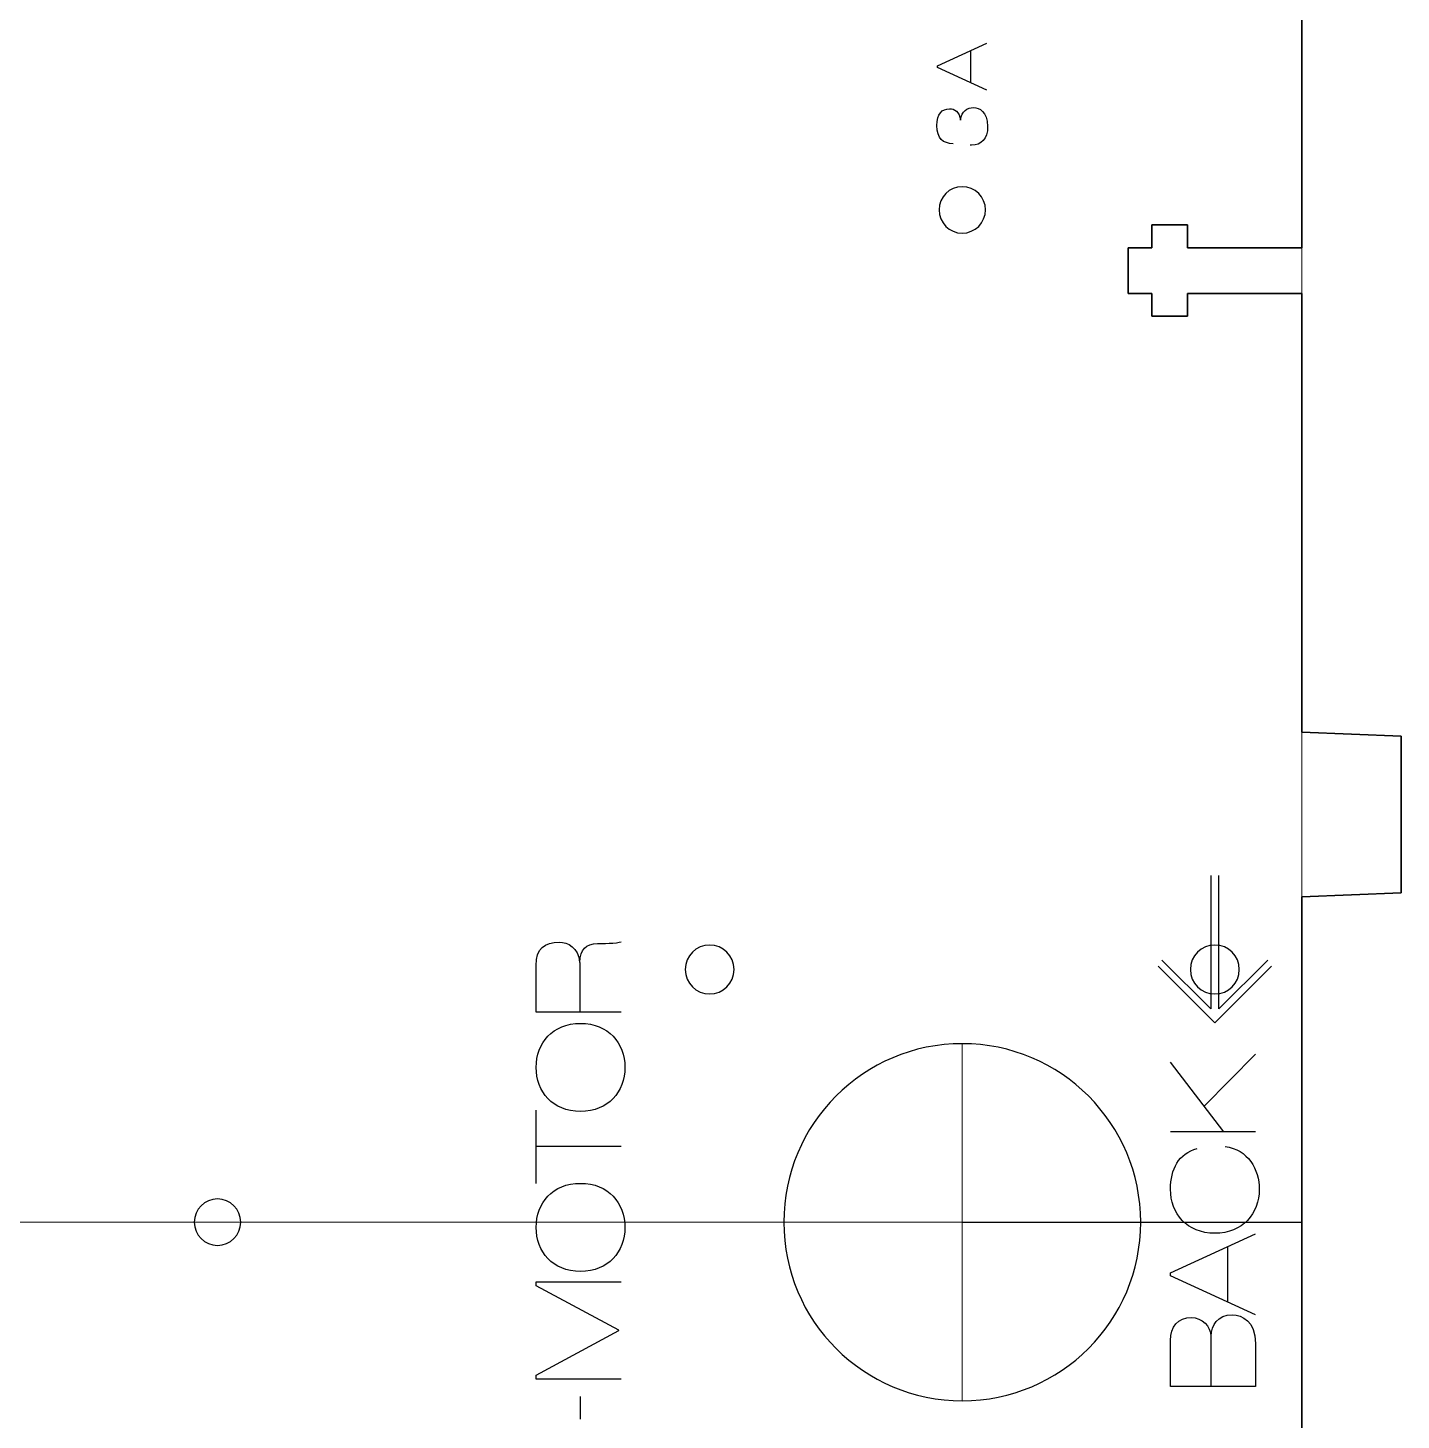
# Model space of a CAD drawing. Header units: millimetres. Extents: x 28 to 1378, y 89 to 912.
# Drawn here: x 1293.9 to 1378.2, y 287.9 to 373.3 of the extents above; entities that cross this region are included whole.
import ezdxf

# ---------------------------------------------------------------- set-up
doc = ezdxf.new("R2010")
doc.units = ezdxf.units.MM
for name, color, linetype, true_color in [('CHANGED_PARTS', 3, 'Continuous', 0x00ff00), ('CUTS', 1, 'Continuous', 0xff0000), ('ORIGIONAL_PARTS_THAT_WERE_', 6, 'Continuous', 0xff00ff), ('TEXT', 5, 'Continuous', 0x0000ff)]:
    doc.layers.add(name, color=color, linetype=linetype, true_color=true_color)
doc.layers.add('Referance lines', color=2, linetype='Continuous', lineweight=0, true_color=0xffff00)

msp = doc.modelspace()

# ---------------------------------------------------------------- linework, layer by layer
at = {"layer": 'CHANGED_PARTS'}
for p, q in [((1372.105, 386.729), (1372.105, 359.765)), ((1365.088, 361.165), (1362.888, 361.165)), ((1362.888, 361.165), (1362.888, 359.765)), ((1365.088, 359.765), (1365.088, 361.165)), ((1362.888, 359.765), (1361.445, 359.765)), ((1361.445, 359.765), (1361.445, 356.964)), ((1372.105, 359.765), (1365.088, 359.765)), ((1361.445, 356.964), (1362.888, 356.964)), ((1362.888, 356.964), (1362.888, 355.565)), ((1365.088, 355.565), (1365.088, 356.964)), ((1365.088, 356.964), (1372.105, 356.964)), ((1372.105, 356.964), (1372.105, 330.06)), ((1362.888, 355.565), (1365.088, 355.565)), ((1372.105, 330.06), (1378.195, 329.81)), ((1378.195, 329.81), (1378.195, 320.211)), ((1378.195, 320.211), (1372.105, 319.961)), ((1372.105, 319.961), (1372.105, 280.06)), ((1351.264, 300), (1372.105, 300))]:
    msp.add_line(p, q, dxfattribs=at)
at = {"layer": 'CUTS', "color": 1, "true_color": 0xff0000}
for points in [[(1351.264, 363.513), (1350.477, 363.513), (1349.839, 362.874), (1349.839, 362.088)], [(1352.689, 362.088), (1352.689, 362.875), (1352.051, 363.513), (1351.264, 363.513)], [(1349.839, 362.088), (1349.839, 361.301), (1350.477, 360.663), (1351.264, 360.663)], [(1351.264, 360.663), (1352.051, 360.663), (1352.689, 361.301), (1352.689, 362.088)], [(1335.763, 317), (1334.935, 317), (1334.263, 316.328), (1334.263, 315.5)], [(1337.263, 315.5), (1337.263, 316.328), (1336.592, 317), (1335.763, 317)], [(1366.763, 317), (1365.934, 317), (1365.263, 316.328), (1365.263, 315.5)], [(1368.264, 315.5), (1368.264, 316.328), (1367.592, 317), (1366.763, 317)], [(1334.263, 315.5), (1334.263, 314.671), (1334.935, 314), (1335.763, 314)], [(1335.763, 314), (1336.592, 314), (1337.263, 314.671), (1337.263, 315.5)], [(1365.263, 315.5), (1365.263, 314.671), (1365.934, 314), (1366.763, 314)], [(1366.763, 314), (1367.592, 314), (1368.264, 314.671), (1368.264, 315.5)], [(1351.264, 310.95), (1345.216, 310.95), (1340.313, 306.048), (1340.313, 300)], [(1362.214, 300), (1362.214, 306.047), (1357.311, 310.95), (1351.264, 310.95)], [(1305.565, 301.431), (1304.778, 301.431), (1304.14, 300.793), (1304.14, 300.006)], [(1306.99, 300.006), (1306.99, 300.793), (1306.352, 301.431), (1305.565, 301.431)], [(1304.14, 300.006), (1304.14, 299.219), (1304.778, 298.582), (1305.565, 298.582)], [(1305.565, 298.582), (1306.352, 298.582), (1306.99, 299.219), (1306.99, 300.006)], [(1340.313, 300), (1340.313, 293.953), (1345.216, 289.05), (1351.264, 289.05)], [(1351.264, 289.05), (1357.311, 289.05), (1362.214, 293.953), (1362.214, 300)]]:
    msp.add_open_spline(points, degree=3, dxfattribs=at)
at = {"layer": 'ORIGIONAL_PARTS_THAT_WERE_', "color": 6, "true_color": 0xff00ff}
msp.add_lwpolyline([(1372.105, 280.06), (1372.105, 319.961), (1378.195, 320.211), (1378.195, 329.81), (1372.105, 330.06), (1372.105, 356.964), (1365.088, 356.964), (1365.088, 355.565), (1362.888, 355.565), (1362.888, 356.964), (1361.445, 356.964), (1361.445, 359.765), (1362.888, 359.765), (1362.888, 361.165), (1365.088, 361.165), (1365.088, 359.765), (1372.105, 359.765), (1372.105, 360.271), (1372.105, 386.729)], dxfattribs=at)
at = {"layer": 'Referance lines'}
for p, q in [((1372.105, 463.166), (1372.105, 136.834)), ((1351.264, 310.95), (1351.264, 289.05)), ((1034.565, 300), (1372.105, 300)), ((1351.264, 300), (1372.105, 300))]:
    msp.add_line(p, q, dxfattribs=at)
at = {"layer": 'TEXT', "color": 5, "true_color": 0x0000ff}
for points in [[(1352.774, 369.434), (1349.753, 370.823), (1349.753, 370.932), (1352.774, 372.32)], [(1351.776, 371.861), (1351.776, 369.885)], [(1351.158, 367.588), (1351.166, 367.588)], [(1366.514, 321.256), (1366.514, 313.082), (1363.514, 316.082)], [(1370.004, 316.072), (1367.015, 313.083), (1367.015, 321.256)], [(1330.33, 312.874), (1325.118, 312.874), (1325.118, 315.743)], [(1327.782, 315.94), (1327.797, 315.933)], [(1327.797, 315.933), (1327.806, 312.874)], [(1370.241, 315.7), (1366.764, 312.222), (1363.286, 315.7)], [(1366.103, 307.123), (1369.253, 310.308)], [(1367.309, 305.542), (1364.041, 309.826)], [(1325.118, 302.386), (1325.118, 306.883)], [(1369.253, 305.542), (1364.042, 305.542)], [(1330.33, 304.647), (1325.118, 304.647)], [(1369.253, 294.319), (1364.042, 296.713), (1364.042, 296.903), (1369.253, 299.297)], [(1367.531, 298.505), (1367.531, 295.098)], [(1330.33, 290.384), (1325.118, 290.384), (1325.118, 290.625), (1330.183, 293.362), (1330.183, 293.377), (1325.118, 296.099), (1325.118, 296.34), (1330.33, 296.34)], [(1366.516, 293.005), (1366.53, 293.005)], [(1366.523, 293.005), (1366.517, 289.924)], [(1364.041, 289.924), (1364.041, 292.756)], [(1369.253, 292.567), (1369.253, 289.924), (1364.041, 289.924), (1364.041, 289.924)], [(1327.84, 287.925), (1327.84, 289.322)]]:
    msp.add_lwpolyline(points, dxfattribs=at)
for points in [[(1349.707, 367.271), (1349.707, 367.982), (1350.028, 368.291), (1350.489, 368.291)], [(1350.489, 368.291), (1350.781, 368.291), (1351.102, 368.122), (1351.158, 367.588)], [(1351.166, 367.588), (1351.23, 368.164), (1351.564, 368.359), (1351.961, 368.359)], [(1351.961, 368.359), (1352.292, 368.359), (1352.821, 368.143), (1352.821, 367.203)], [(1350.709, 366.141), (1350.091, 366.171), (1349.707, 366.434), (1349.707, 367.271)], [(1352.821, 367.203), (1352.821, 366.425), (1352.431, 366.057), (1351.839, 366.057)], [(1351.839, 366.057), (1351.814, 366.057), (1351.779, 366.061), (1351.746, 366.061)], [(1325.118, 315.743), (1325.118, 316.786), (1325.614, 317.181), (1326.541, 317.181)], [(1326.541, 317.181), (1327.037, 317.181), (1327.731, 316.845), (1327.782, 315.94)], [(1327.797, 315.933), (1327.804, 316.735), (1328.176, 317.086), (1328.892, 317.086)], [(1328.892, 317.086), (1329.081, 317.086), (1330.118, 317.1), (1330.33, 317.202)], [(1325.118, 309.497), (1325.118, 310.986), (1326.117, 312.197), (1327.84, 312.197)], [(1327.84, 312.197), (1329.563, 312.197), (1330.562, 310.986), (1330.562, 309.497)], [(1327.84, 306.796), (1326.117, 306.796), (1325.118, 308.008), (1325.118, 309.497)], [(1330.562, 309.497), (1330.562, 308.008), (1329.563, 306.796), (1327.84, 306.796)], [(1364.041, 302.024), (1364.041, 303.258), (1364.544, 304.236), (1365.676, 304.514)], [(1367.391, 304.637), (1368.786, 304.484), (1369.486, 303.229), (1369.486, 302.024)], [(1325.118, 299.684), (1325.118, 301.174), (1326.117, 302.386), (1327.84, 302.386)], [(1327.84, 302.386), (1329.563, 302.386), (1330.563, 301.174), (1330.563, 299.684)], [(1366.764, 299.324), (1365.041, 299.324), (1364.041, 300.535), (1364.041, 302.024)], [(1369.486, 302.024), (1369.486, 300.535), (1368.486, 299.324), (1366.764, 299.324)], [(1327.84, 296.984), (1326.117, 296.984), (1325.118, 298.195), (1325.118, 299.684)], [(1330.563, 299.684), (1330.563, 298.195), (1329.563, 296.984), (1327.84, 296.984)], [(1364.041, 292.756), (1364.041, 293.582), (1364.487, 294.158), (1365.333, 294.158)], [(1365.333, 294.158), (1365.947, 294.158), (1366.53, 293.618), (1366.516, 293.005)], [(1366.53, 293.005), (1366.56, 293.684), (1366.924, 294.319), (1367.836, 294.319)], [(1367.836, 294.319), (1368.443, 294.319), (1369.253, 293.932), (1369.253, 292.567)]]:
    msp.add_open_spline(points, degree=3, dxfattribs=at)

doc.saveas('drawing.dxf')
